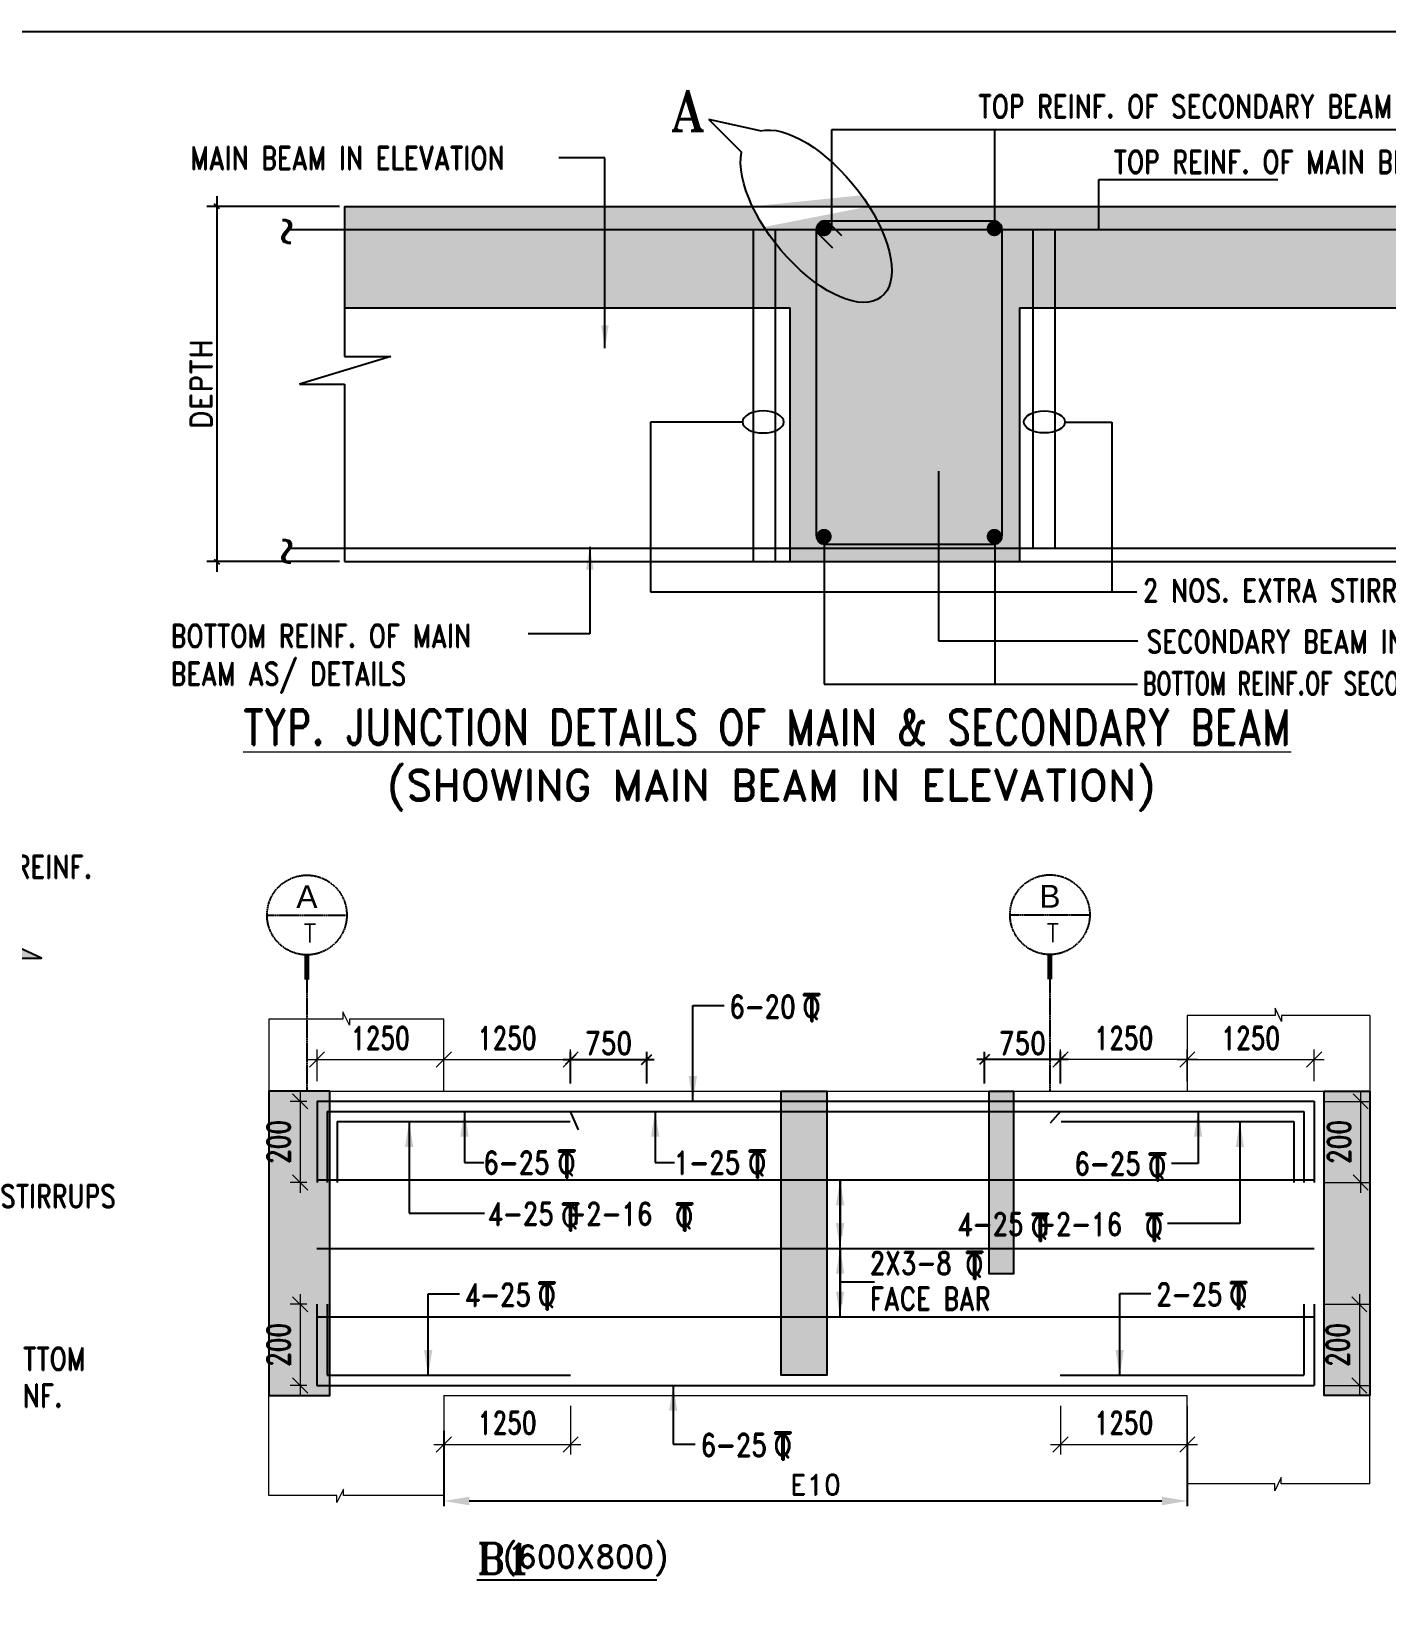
# Model space of a CAD drawing. Header units: millimetres. Extents: x 2061841 to 105821645, y -77612 to 48520811.
# Drawn here: x 2689691 to 2703045, y 43645 to 59297 of the extents above; entities that cross this region are included whole.
import ezdxf
from ezdxf.enums import TextEntityAlignment as Align

# ---------------------------------------------------------------- set-up
doc = ezdxf.new("R2010")
doc.units = ezdxf.units.MM
doc.header["$LTSCALE"] = 10
doc.header["$MEASUREMENT"] = 0
for name, pattern in [('AUDIT_I_161129175419-4', [0]), ('AUDIT_I_161129175419-5', [0]), ('BASEMENT COLUMN SETTING OUT-PART 2_R4$0$CENTER', [2, 1.25, -0.25, 0.25, -0.25]), ('CENTER', [2, 1.25, -0.25, 0.25, -0.25])]:
    doc.linetypes.add(name, pattern=pattern)
for name, color, linetype in [('A-Grid-Tower', 8, 'CENTER'), ('BASEMENT COLUMN SETTING OUT-PART 2_R4$0$A-GRID-MAIN', 2, 'BASEMENT COLUMN SETTING OUT-PART 2_R4$0$CENTER'), ('BEAM', 4, 'Continuous'), ('BEAM HATCH', 252, 'Continuous'), ('BORDER', 5, 'Continuous'), ('DIM', 8, 'Continuous'), ('DIM1', 3, 'Continuous'), ('HATCH', 33, 'Continuous'), ('LEADER', 3, 'Continuous'), ('REIN', 1, 'Continuous'), ('reinf', 1, 'Continuous'), ('SHEET', 7, 'Continuous'), ('VIN_BEAM', 4, 'Continuous')]:
    doc.layers.add(name, color=color, linetype=linetype)
for name, color, linetype, lineweight in [('GEN-LEDAR', 3, 'Continuous', 0), ('SHADE', 252, 'Continuous', 18), ('TEXT', 2, 'Continuous', 25), ('TEXT 3', 1, 'Continuous', 18), ('VIN_SLAB DIMENSION', 3, 'Continuous', 13)]:
    doc.layers.add(name, color=color, linetype=linetype, lineweight=lineweight)
doc.styles.add('200', font='romand.shx', dxfattribs={"width": 0.8, "height": 225})
doc.styles.add('BASEMENT COLUMN SETTING OUT-PART 2_R4$0$MAS-TXTL', font='arial.ttf', dxfattribs={"height": 200})
doc.styles.add('BASEMENT COLUMN SETTING OUT-PART 2_R4$0$MAS-TXTS', font='romans.shx', dxfattribs={"width": 0.8, "height": 180})
doc.styles.add('GRID', font='romand.shx')
doc.styles.add('MAH', font='romand.shx', dxfattribs={"height": 210})
doc.styles.add('PK', font='romand.shx', dxfattribs={"width": 0.7, "height": 225})
doc.styles.add('PRP 100', font='romand.shx', dxfattribs={"width": 0.75})
doc.styles.add('RD', font='romand.shx', dxfattribs={"width": 0.9, "height": 225})
doc.styles.add('ROMAND', font='romand', dxfattribs={"height": 200})
doc.styles.add('RT', font='romant.shx', dxfattribs={"height": 250})
doc.dimstyles.new('dim', dxfattribs={"dimtxt": 225, "dimasz": 150, "dimexe": 100, "dimexo": 100, "dimgap": 100, "dimtad": 1, "dimdec": 0, "dimlfac": -1, "dimrnd": 5, "dimdsep": 46, "dimtxsty": 'PRP 100', "dimblk": 'OBLIQUE', "dimcen": 1.5, "dimdle": 100, "dimclrd": 3, "dimclre": 3, "dimclrt": 2, "dimadec": 0, "dimazin": 0, "dimtfac": 1, "dimtdec": 0, "dimtix": 1, "dimtmove": 0, "dimatfit": 3, "dimldrblk": 'OBLIQUE', "dimfxl": 200, "dimlwd": -1, "dimlwe": -1, "dimarcsym": 0})
doc.dimstyles.new('GR', dxfattribs={"dimtxt": 225, "dimasz": 100, "dimexe": 50, "dimexo": 50, "dimgap": 40, "dimtad": 1, "dimdec": 0, "dimzin": 0, "dimdsep": 46, "dimtxsty": 'RD', "dimblk1": 'OBLIQUE', "dimblk2": 'OBLIQUE', "dimsah": 1, "dimcen": 0, "dimdle": 100, "dimclrd": 3, "dimclre": 3, "dimclrt": 2, "dimadec": 0, "dimazin": 0, "dimtfac": 1, "dimtdec": 0, "dimtix": 1, "dimtmove": 0, "dimatfit": 3, "dimfxl": 1, "dimtolj": 1, "dimtzin": 0, "dimarcsym": 0})
doc.dimstyles.new('GR1', dxfattribs={"dimtxt": 225, "dimasz": 125, "dimexe": 125, "dimexo": 100, "dimgap": 50, "dimtad": 1, "dimdec": 0, "dimzin": 3, "dimdsep": 46, "dimtxsty": '200', "dimblk1": 'OBLIQUE', "dimblk2": 'OBLIQUE', "dimsah": 1, "dimcen": 0.0625, "dimdle": 125, "dimclrd": 3, "dimclre": 3, "dimclrt": 2, "dimadec": 0, "dimazin": 0, "dimtfac": 1, "dimtdec": 0, "dimtix": 1, "dimtmove": 0, "dimatfit": 3, "dimfxl": 1, "dimtolj": 1, "dimtzin": 0, "dimarcsym": 0})
doc.dimstyles.new('GR2', dxfattribs={"dimtxt": 225, "dimasz": 100, "dimexe": 75, "dimexo": 75, "dimgap": 50, "dimtad": 1, "dimdec": 0, "dimdsep": 46, "dimtxsty": '200', "dimblk1": 'OBLIQUE', "dimblk2": 'OBLIQUE', "dimsah": 1, "dimcen": 50, "dimdle": 75, "dimclrd": 3, "dimclre": 3, "dimclrt": 2, "dimadec": 0, "dimazin": 0, "dimtfac": 1, "dimtdec": 0, "dimtix": 1, "dimtmove": 0, "dimatfit": 3, "dimldrblk": 'OBLIQUE', "dimfxl": 1, "dimtolj": 1, "dimtzin": 0, "dimarcsym": 0})
doc.dimstyles.new('GRID', dxfattribs={"dimtxt": 300, "dimasz": 75, "dimexe": 50, "dimexo": 50, "dimgap": 60, "dimtad": 1, "dimdec": 0, "dimdsep": 46, "dimtxsty": 'GRID', "dimblk1": 'OBLIQUE', "dimblk2": 'OBLIQUE', "dimsah": 1, "dimcen": 2.5, "dimdle": 50, "dimclrd": 3, "dimclre": 3, "dimclrt": 2, "dimadec": 0, "dimazin": 0, "dimtfac": 1, "dimtdec": 0, "dimtmove": 0, "dimatfit": 3, "dimldrblk": 'OBLIQUE', "dimfxl": 1, "dimarcsym": 0})
doc.dimstyles.new('MA', dxfattribs={"dimtxt": 210, "dimasz": 50, "dimexe": 100, "dimexo": 50, "dimgap": 50, "dimtad": 1, "dimdec": 0, "dimzin": 0, "dimdsep": 46, "dimtxsty": 'MAH', "dimblk1": 'OBLIQUE', "dimblk2": 'OBLIQUE', "dimsah": 1, "dimcen": 0.09, "dimdle": 100, "dimclrd": 3, "dimclre": 3, "dimclrt": 2, "dimadec": 0, "dimazin": 0, "dimtfac": 1, "dimtdec": 0, "dimtix": 1, "dimtofl": 0, "dimtmove": 0, "dimatfit": 3, "dimldrblk": 'OBLIQUE', "dimfxl": 1, "dimtolj": 1, "dimtzin": 0, "dimarcsym": 0})

# ---------------------------------------------------------------- blocks, each defined once
blk = doc.blocks.new('*D2245')
at = {"layer": 'Defpoints', "color": 0, "linetype": 'Continuous', "ltscale": 20, "transparency": 16777216}
for p in [(2693754, 45562, 0), (2701084, 45424, 0), (2701084, 44820)]:
    blk.add_point(p, dxfattribs=at)
at = {"layer": 'DIM1', "color": 3, "linetype": 'Continuous', "lineweight": -2, "ltscale": 20, "transparency": 16777216}
for p, q in [((2693754, 45512), (2693754, 44770)), ((2701084, 45374), (2701084, 44770)), ((2694004, 44820), (2700834, 44820))]:
    blk.add_line(p, q, dxfattribs=at)
at = {"layer": 'DIM1', "color": 3, "linetype": 'Continuous', "ltscale": 20, "transparency": 16777216}
for points in [[(2694004, 44862), (2694004, 44778), (2693754, 44820)], [(2700834, 44862), (2700834, 44778), (2701084, 44820)]]:
    blk.add_solid(points, dxfattribs=at)
at = {"layer": 'DIM1', "color": 2, "linetype": 'Continuous', "ltscale": 20, "transparency": 16777216, "insert": (2697419, 44980), "char_height": 200, "attachment_point": 5, "style": 'GRID'}
blk.add_mtext('E10', dxfattribs=at)
blk = doc.blocks.new('_Oblique')
at = {"color": 0, "linetype": 'ByBlock', "lineweight": -2}
blk.add_line((-0.5, -0.5), (0.5, 0.5), dxfattribs=at)
blk = doc.blocks.new('*D2246')
at = {"layer": 'Defpoints', "color": 0, "transparency": 16777216}
for p in [(2695004, 49170), (2693754, 48858), (2695004, 48858)]:
    blk.add_point(p, dxfattribs=at)
at = {"layer": 'VIN_SLAB DIMENSION', "color": 3, "transparency": 16777216}
for p, q in [((2693654, 49170), (2695104, 49170)), ((2693754, 48958), (2693754, 49270)), ((2695004, 48958), (2695004, 49270))]:
    blk.add_line(p, q, dxfattribs=at)
at = {"layer": 'VIN_SLAB DIMENSION', "color": 3, "transparency": 16777216, "xscale": 150, "yscale": 150, "zscale": 150, "rotation": 180}
blk.add_blockref('_Oblique', (2693754, 49170), dxfattribs=at)
at = {"layer": 'VIN_SLAB DIMENSION', "color": 3, "transparency": 16777216, "xscale": 150, "yscale": 150, "zscale": 150}
blk.add_blockref('_Oblique', (2695004, 49170), dxfattribs=at)
at = {"layer": 'VIN_SLAB DIMENSION', "color": 2, "transparency": 16777216, "insert": (2694379, 49382), "char_height": 225, "attachment_point": 5, "style": 'PRP 100'}
blk.add_mtext('1250', dxfattribs=at)
blk = doc.blocks.new('OBLIQUE')
blk = doc.blocks.new('A$C33BE299A')
at = {"layer": 'SHEET', "color": 4, "style": 'ROMAND'}
for s, height, p in [('T', 170, (-16.2, 0)), ('Q', 125, (-14.4, 26.9))]:
    blk.add_text(s, height=height, dxfattribs=at).set_placement(p)
blk = doc.blocks.new('*D2162')
at = {"layer": 'Defpoints', "color": 0, "transparency": 16777216}
for p in [(2692504, 48758, 52), (2692338, 47958), (2692504, 47958, 51)]:
    blk.add_point(p, dxfattribs=at)
at = {"layer": 'VIN_SLAB DIMENSION', "color": 3, "transparency": 16777216}
for p, q in [((2692338, 48858), (2692338, 47858)), ((2692404, 48758), (2692238, 48758)), ((2692404, 47958), (2692238, 47958))]:
    blk.add_line(p, q, dxfattribs=at)
at = {"layer": 'VIN_SLAB DIMENSION', "color": 3, "transparency": 16777216, "xscale": 150, "yscale": 150, "zscale": 150}
for p, rotation in [((2692338, 48758), 90), ((2692338, 47958), 270)]:
    blk.add_blockref('_Oblique', p, dxfattribs=dict(at, rotation=rotation))
at = {"layer": 'VIN_SLAB DIMENSION', "color": 2, "transparency": 16777216, "insert": (2692125, 48358), "char_height": 225, "attachment_point": 5, "rotation": 90, "style": 'PRP 100'}
blk.add_mtext('200', dxfattribs=at)
blk = doc.blocks.new('*D2163')
at = {"layer": 'Defpoints', "color": 0, "transparency": 16777216}
for p in [(2692504, 46758, 52), (2692338, 45958), (2692504, 45958, 51)]:
    blk.add_point(p, dxfattribs=at)
at = {"layer": 'VIN_SLAB DIMENSION', "color": 3, "transparency": 16777216}
for p, q in [((2692338, 46858), (2692338, 45858)), ((2692404, 46758), (2692238, 46758)), ((2692404, 45958), (2692238, 45958))]:
    blk.add_line(p, q, dxfattribs=at)
at = {"layer": 'VIN_SLAB DIMENSION', "color": 3, "transparency": 16777216, "xscale": 150, "yscale": 150, "zscale": 150}
for p, rotation in [((2692338, 46758), 90), ((2692338, 45958), 270)]:
    blk.add_blockref('_Oblique', p, dxfattribs=dict(at, rotation=rotation))
at = {"layer": 'VIN_SLAB DIMENSION', "color": 2, "transparency": 16777216, "insert": (2692125, 46358), "char_height": 225, "attachment_point": 5, "rotation": 90, "style": 'PRP 100'}
blk.add_mtext('200', dxfattribs=at)
blk = doc.blocks.new('*D2164')
at = {"layer": 'Defpoints', "color": 0, "transparency": 16777216}
for p in [(2702333, 48758, 52), (2702333, 47958, 51), (2702793, 47958)]:
    blk.add_point(p, dxfattribs=at)
at = {"layer": 'VIN_SLAB DIMENSION', "color": 3, "transparency": 16777216}
for p, q in [((2702793, 48858), (2702793, 47858)), ((2702433, 48758), (2702893, 48758)), ((2702433, 47958), (2702893, 47958))]:
    blk.add_line(p, q, dxfattribs=at)
at = {"layer": 'VIN_SLAB DIMENSION', "color": 3, "transparency": 16777216, "xscale": 150, "yscale": 150, "zscale": 150}
for p, rotation in [((2702793, 48758), 90), ((2702793, 47958), 270)]:
    blk.add_blockref('_Oblique', p, dxfattribs=dict(at, rotation=rotation))
at = {"layer": 'VIN_SLAB DIMENSION', "color": 2, "transparency": 16777216, "insert": (2702580, 48358), "char_height": 225, "attachment_point": 5, "rotation": 90, "style": 'PRP 100'}
blk.add_mtext('200', dxfattribs=at)
blk = doc.blocks.new('*D2165')
at = {"layer": 'Defpoints', "color": 0, "transparency": 16777216}
for p in [(2702333, 46758, 52), (2702333, 45958, 51), (2702780, 45958)]:
    blk.add_point(p, dxfattribs=at)
at = {"layer": 'VIN_SLAB DIMENSION', "color": 3, "transparency": 16777216}
for p, q in [((2702780, 46858), (2702780, 45858)), ((2702433, 46758), (2702880, 46758)), ((2702433, 45958), (2702880, 45958))]:
    blk.add_line(p, q, dxfattribs=at)
at = {"layer": 'VIN_SLAB DIMENSION', "color": 3, "transparency": 16777216, "xscale": 150, "yscale": 150, "zscale": 150}
for p, rotation in [((2702780, 46758), 90), ((2702780, 45958), 270)]:
    blk.add_blockref('_Oblique', p, dxfattribs=dict(at, rotation=rotation))
at = {"layer": 'VIN_SLAB DIMENSION', "color": 2, "transparency": 16777216, "insert": (2702567, 46358), "char_height": 225, "attachment_point": 5, "rotation": 90, "style": 'PRP 100'}
blk.add_mtext('200', dxfattribs=at)
blk = doc.blocks.new('*D2166')
at = {"layer": 'BEAM', "color": 3, "lineweight": -2, "transparency": 16777216}
for p, q in [((2694929, 49170), (2695829, 49170)), ((2695004, 48933), (2695004, 49245)), ((2695754, 48933), (2695754, 49245))]:
    blk.add_line(p, q, dxfattribs=at)
at = {"layer": 'Defpoints', "color": 0, "transparency": 16777216}
for p in [(2695754, 49170), (2695004, 48858, 52), (2695754, 48858, 52)]:
    blk.add_point(p, dxfattribs=at)
at = {"layer": 'BEAM', "color": 3, "lineweight": -2, "transparency": 16777216, "xscale": 100, "yscale": 100, "zscale": 100, "rotation": 180}
blk.add_blockref('_Oblique', (2695004, 49170), dxfattribs=at)
at = {"layer": 'BEAM', "color": 3, "lineweight": -2, "transparency": 16777216, "xscale": 100, "yscale": 100, "zscale": 100}
blk.add_blockref('_Oblique', (2695754, 49170), dxfattribs=at)
at = {"layer": 'BEAM', "color": 2, "transparency": 16777216, "insert": (2695379, 49332), "char_height": 225, "attachment_point": 5, "style": '200'}
blk.add_mtext('\\A1;750', dxfattribs=at)
blk = doc.blocks.new('*D2167')
at = {"layer": 'Defpoints', "color": 0, "transparency": 16777216}
for p in [(2699834, 49170), (2699834, 48858), (2701084, 48858)]:
    blk.add_point(p, dxfattribs=at)
at = {"layer": 'VIN_SLAB DIMENSION', "color": 3, "transparency": 16777216}
for p, q in [((2701184, 49170), (2699734, 49170)), ((2699834, 48958), (2699834, 49270)), ((2701084, 48958), (2701084, 49270))]:
    blk.add_line(p, q, dxfattribs=at)
at = {"layer": 'VIN_SLAB DIMENSION', "color": 3, "transparency": 16777216, "xscale": 150, "yscale": 150, "zscale": 150, "rotation": 180}
blk.add_blockref('_Oblique', (2699834, 49170), dxfattribs=at)
at = {"layer": 'VIN_SLAB DIMENSION', "color": 3, "transparency": 16777216, "xscale": 150, "yscale": 150, "zscale": 150}
blk.add_blockref('_Oblique', (2701084, 49170), dxfattribs=at)
at = {"layer": 'VIN_SLAB DIMENSION', "color": 2, "transparency": 16777216, "insert": (2700459, 49382), "char_height": 225, "attachment_point": 5, "style": 'PRP 100'}
blk.add_mtext('1250', dxfattribs=at)
blk = doc.blocks.new('*D2168')
at = {"layer": 'BEAM', "color": 3, "lineweight": -2, "transparency": 16777216}
for p, q in [((2699909, 49170), (2699009, 49170)), ((2699084, 48933), (2699084, 49245)), ((2699834, 48933), (2699834, 49245))]:
    blk.add_line(p, q, dxfattribs=at)
at = {"layer": 'Defpoints', "color": 0, "transparency": 16777216}
for p in [(2699084, 49170), (2699084, 48858, 52), (2699834, 48858, 52)]:
    blk.add_point(p, dxfattribs=at)
at = {"layer": 'BEAM', "color": 3, "lineweight": -2, "transparency": 16777216, "xscale": 100, "yscale": 100, "zscale": 100, "rotation": 180}
blk.add_blockref('_Oblique', (2699084, 49170), dxfattribs=at)
at = {"layer": 'BEAM', "color": 3, "lineweight": -2, "transparency": 16777216, "xscale": 100, "yscale": 100, "zscale": 100}
blk.add_blockref('_Oblique', (2699834, 49170), dxfattribs=at)
at = {"layer": 'BEAM', "color": 2, "transparency": 16777216, "insert": (2699459, 49332), "char_height": 225, "attachment_point": 5, "style": '200'}
blk.add_mtext('\\A1;750', dxfattribs=at)
blk = doc.blocks.new('*D2169')
at = {"layer": 'Defpoints', "color": 0, "transparency": 16777216}
for p in [(2693754, 45858), (2695004, 45858), (2695004, 45377)]:
    blk.add_point(p, dxfattribs=at)
at = {"layer": 'VIN_SLAB DIMENSION', "color": 3, "transparency": 16777216}
for p, q in [((2693754, 45758), (2693754, 45277)), ((2695004, 45758), (2695004, 45277)), ((2693654, 45377), (2695104, 45377))]:
    blk.add_line(p, q, dxfattribs=at)
at = {"layer": 'VIN_SLAB DIMENSION', "color": 3, "transparency": 16777216, "xscale": 150, "yscale": 150, "zscale": 150, "rotation": 180}
blk.add_blockref('_Oblique', (2693754, 45377), dxfattribs=at)
at = {"layer": 'VIN_SLAB DIMENSION', "color": 3, "transparency": 16777216, "xscale": 150, "yscale": 150, "zscale": 150}
blk.add_blockref('_Oblique', (2695004, 45377), dxfattribs=at)
at = {"layer": 'VIN_SLAB DIMENSION', "color": 2, "transparency": 16777216, "insert": (2694379, 45590), "char_height": 225, "attachment_point": 5, "style": 'PRP 100'}
blk.add_mtext('1250', dxfattribs=at)
blk = doc.blocks.new('*D2170')
at = {"layer": 'Defpoints', "color": 0, "transparency": 16777216}
for p in [(2699834, 45858), (2701084, 45858), (2701084, 45377)]:
    blk.add_point(p, dxfattribs=at)
at = {"layer": 'VIN_SLAB DIMENSION', "color": 3, "transparency": 16777216}
for p, q in [((2699834, 45758), (2699834, 45277)), ((2701084, 45758), (2701084, 45277)), ((2699734, 45377), (2701184, 45377))]:
    blk.add_line(p, q, dxfattribs=at)
at = {"layer": 'VIN_SLAB DIMENSION', "color": 3, "transparency": 16777216, "xscale": 150, "yscale": 150, "zscale": 150, "rotation": 180}
blk.add_blockref('_Oblique', (2699834, 45377), dxfattribs=at)
at = {"layer": 'VIN_SLAB DIMENSION', "color": 3, "transparency": 16777216, "xscale": 150, "yscale": 150, "zscale": 150}
blk.add_blockref('_Oblique', (2701084, 45377), dxfattribs=at)
at = {"layer": 'VIN_SLAB DIMENSION', "color": 2, "transparency": 16777216, "insert": (2700459, 45590), "char_height": 225, "attachment_point": 5, "style": 'PRP 100'}
blk.add_mtext('1250', dxfattribs=at)
blk = doc.blocks.new('*D2088')
at = {"layer": 'Defpoints', "color": 0, "transparency": 16777216}
for p in [(2693754, 49170), (2692504, 48858), (2693754, 48858)]:
    blk.add_point(p, dxfattribs=at)
at = {"layer": 'VIN_SLAB DIMENSION', "color": 3, "transparency": 16777216}
for p, q in [((2692404, 49170), (2693854, 49170)), ((2692504, 48958), (2692504, 49270)), ((2693754, 48958), (2693754, 49270))]:
    blk.add_line(p, q, dxfattribs=at)
at = {"layer": 'VIN_SLAB DIMENSION', "color": 3, "transparency": 16777216, "xscale": 150, "yscale": 150, "zscale": 150, "rotation": 180}
blk.add_blockref('_Oblique', (2692504, 49170), dxfattribs=at)
at = {"layer": 'VIN_SLAB DIMENSION', "color": 3, "transparency": 16777216, "xscale": 150, "yscale": 150, "zscale": 150}
blk.add_blockref('_Oblique', (2693754, 49170), dxfattribs=at)
at = {"layer": 'VIN_SLAB DIMENSION', "color": 2, "transparency": 16777216, "insert": (2693129, 49382), "char_height": 225, "attachment_point": 5, "style": 'PRP 100'}
blk.add_mtext('1250', dxfattribs=at)
blk = doc.blocks.new('*D2089')
at = {"layer": 'Defpoints', "color": 0, "transparency": 16777216}
for p in [(2702334, 49170), (2701084, 48858), (2702334, 48858)]:
    blk.add_point(p, dxfattribs=at)
at = {"layer": 'VIN_SLAB DIMENSION', "color": 3, "transparency": 16777216}
for p, q in [((2700984, 49170), (2702434, 49170)), ((2701084, 48958), (2701084, 49270)), ((2702334, 48958), (2702334, 49270))]:
    blk.add_line(p, q, dxfattribs=at)
at = {"layer": 'VIN_SLAB DIMENSION', "color": 3, "transparency": 16777216, "xscale": 150, "yscale": 150, "zscale": 150, "rotation": 180}
blk.add_blockref('_Oblique', (2701084, 49170), dxfattribs=at)
at = {"layer": 'VIN_SLAB DIMENSION', "color": 3, "transparency": 16777216, "xscale": 150, "yscale": 150, "zscale": 150}
blk.add_blockref('_Oblique', (2702334, 49170), dxfattribs=at)
at = {"layer": 'VIN_SLAB DIMENSION', "color": 2, "transparency": 16777216, "insert": (2701709, 49382), "char_height": 225, "attachment_point": 5, "style": 'PRP 100'}
blk.add_mtext('1250', dxfattribs=at)
blk = doc.blocks.new('*D2010')
at = {"layer": 'Defpoints', "color": 0, "linetype": 'AUDIT_I_161129175419-5', "transparency": 16777216}
for p in [(2692776, 57577), (2691516, 54077), (2692776, 54077)]:
    blk.add_point(p, dxfattribs=at)
at = {"layer": 'DIM', "color": 3, "linetype": 'AUDIT_I_161129175419-5', "lineweight": -2, "transparency": 16777216}
for p, q in [((2691516, 57677), (2691516, 53977)), ((2692726, 57577), (2691416, 57577)), ((2692726, 54077), (2691416, 54077))]:
    blk.add_line(p, q, dxfattribs=at)
at = {"layer": 'DIM', "color": 3, "linetype": 'AUDIT_I_161129175419-5', "lineweight": -2, "transparency": 16777216, "xscale": 50, "yscale": 50, "zscale": 50}
for p, rotation in [((2691516, 57577), 90), ((2691516, 54077), 270)]:
    blk.add_blockref('_Oblique', p, dxfattribs=dict(at, rotation=rotation))
at = {"layer": 'DIM', "color": 2, "linetype": 'AUDIT_I_161129175419-5', "transparency": 16777216, "insert": (2691361, 55827), "char_height": 210, "attachment_point": 5, "rotation": 90, "style": 'MAH'}
blk.add_mtext('\\A1;DEPTH', dxfattribs=at)
blk = doc.blocks.new('BASEMENT COLUMN SETTING OUT-PART 2_R4$0$GRID TARGET1')
blk.add_wipeout([(393, -655), (392, -641), (392, -628), (390, -614), (389, -600), (387, -587), (384, -573), (381, -560), (377, -547), (373, -534), (369, -521), (364, -508), (359, -495), (353, -483), (347, -471), (340, -459), (333, -447), (325, -435), (318, -424), (309, -413), (301, -403), (292, -392), (282, -382), (273, -373), (263, -363), (252, -354), (242, -346), (231, -337), (220, -330), (208, -322), (196, -315), (184, -308), (172, -302), (160, -296), (147, -291), (134, -286), (121, -282), (108, -278), (95, -274), (82, -271), (68, -268), (55, -266), (41, -265), (27, -263), (14, -263), (0, -262), (-14, -263), (-27, -263), (-41, -265), (-55, -266), (-68, -268), (-82, -271), (-95, -274), (-108, -278), (-121, -282), (-134, -286), (-147, -291), (-160, -296), (-172, -302), (-184, -308), (-196, -315), (-208, -322), (-220, -330), (-231, -337), (-242, -346), (-252, -354), (-263, -363), (-273, -373), (-282, -382), (-292, -392), (-301, -403), (-309, -413), (-318, -424), (-325, -435), (-333, -447), (-340, -459), (-347, -471), (-353, -483), (-359, -495), (-364, -508), (-369, -521), (-373, -534), (-377, -547), (-381, -560), (-384, -573), (-387, -587), (-389, -600), (-390, -614), (-392, -628), (-392, -641), (-393, -655), (-392, -669), (-392, -682), (-390, -696), (-389, -710), (-387, -723), (-384, -737), (-381, -750), (-377, -763), (-373, -776), (-369, -789), (-364, -802), (-359, -815), (-353, -827), (-347, -839), (-340, -851), (-333, -863), (-325, -875), (-318, -886), (-309, -897), (-301, -907), (-292, -918), (-282, -928), (-273, -937), (-263, -947), (-252, -956), (-242, -964), (-231, -973), (-220, -981), (-208, -988), (-196, -995), (-184, -1002), (-172, -1008), (-160, -1014), (-147, -1019), (-134, -1024), (-121, -1028), (-108, -1032), (-95, -1036), (-82, -1039), (-68, -1042), (-55, -1044), (-41, -1046), (-27, -1047), (-14, -1047), (0, -1048), (14, -1047), (27, -1047), (41, -1046), (55, -1044), (68, -1042), (82, -1039), (95, -1036), (108, -1032), (121, -1028), (134, -1024), (147, -1019), (160, -1014), (172, -1008), (184, -1002), (196, -995), (208, -988), (220, -981), (231, -973), (242, -964), (252, -956), (263, -947), (273, -937), (282, -928), (292, -918), (301, -907), (309, -897), (318, -886), (325, -875), (333, -863), (340, -851), (347, -839), (353, -827), (359, -815), (364, -802), (369, -789), (373, -776), (377, -763), (381, -750), (384, -737), (387, -723), (389, -710), (390, -696), (392, -682), (392, -669)])
blk.add_line((-393, -655), (393, -655))
at = {"const_width": 48.8}
blk.add_lwpolyline([(0, -1048), (0, -1292)], dxfattribs=at)
blk.add_circle((0, -655), 393)
for tag, height, style, p in [('AS', 225, 'BASEMENT COLUMN SETTING OUT-PART 2_R4$0$MAS-TXTL', (0, -586)), ('REF', 180, 'BASEMENT COLUMN SETTING OUT-PART 2_R4$0$MAS-TXTS', (29, -925))]:
    blk.add_attdef(tag, text='', height=height, dxfattribs=dict(style=style)).set_placement(p, align=Align.CENTER)

msp = doc.modelspace()

# ---------------------------------------------------------------- hatches: boundary and pattern name
at = {"layer": 'BEAM HATCH', "linetype": 'AUDIT_I_161129175419-5'}
h = msp.add_hatch(color=252, dxfattribs=at)
edge = h.paths.add_edge_path()
edge.add_line((2699429.2, 56576.6), (2704384.6, 56576.6))
edge.add_line((2704384.6, 56576.6), (2704384.6, 57576.6))
edge.add_line((2704384.6, 57576.6), (2697945.8, 57576.6))
edge.add_ellipse((2697424.6, 57480), major_axis=(-645.6, 793.7), ratio=0.4694482, start_angle=62.57001, end_angle=255.62807, ccw=False)
edge.add_line((2696796.4, 57576.6), (2692775.9, 57576.6))
edge.add_line((2692775.9, 57576.6), (2692775.9, 56576.6))
edge.add_line((2692775.9, 56576.6), (2697168.6, 56576.6))
edge.add_line((2697168.6, 56576.6), (2697168.6, 54076.6))
edge.add_line((2697168.6, 54076.6), (2699429.2, 54076.6))
edge.add_line((2699429.2, 54076.6), (2699429.2, 56576.6))
edge = h.paths.add_edge_path(flags=17)
edge.add_ellipse((2697424.6, 57480), major_axis=(-645.6, 793.7), ratio=0.4694482, start_angle=62.57001, end_angle=255.62807)
edge.add_line((2697945.8, 57576.6), (2696796.4, 57576.6))
at = {"layer": 'BEAM HATCH'}
for points in [[(2692629.5, 48858.3), (2692029.2, 48858.3), (2692029.2, 45858.3), (2692629.5, 45858.3)], [(2697079.1, 48858.3), (2697529.2, 48858.3), (2697529.2, 46058.3), (2697079.1, 46058.3)], [(2699129.7, 48858.3), (2699369.7, 48858.3), (2699369.7, 47058.3), (2699129.7, 47058.3)], [(2702434.2, 48858.3), (2702884.2, 48858.3), (2702884.2, 45858.3), (2702434.2, 45858.3)]]:
    msp.add_hatch(color=252, dxfattribs=at).paths.add_polyline_path(points)
at = {"layer": 'SHADE', "linetype": 'Continuous'}
h = msp.add_hatch(color=256, dxfattribs=at)
h.dxf.hatch_style = 1
h.paths.add_polyline_path([(2689579.3, 50656.7), (2683980.9, 50656.7), (2683980.9, 50340.2), (2684141.8, 50340.2), (2683774.1, 50169.7), (2683980.9, 50169.7), (2683980.9, 49906.7), (2684764.9, 49906.7), (2684764.9, 46688.6), (2688781.3, 46688.6), (2688781.3, 49906.7), (2689579.3, 49906.7), (2689579.3, 50169.7), (2689786.1, 50169.7), (2689418.4, 50340.2), (2689579.3, 50340.2), (2689579.3, 50656.7)])

# ---------------------------------------------------------------- linework, layer by layer
at = {"layer": 'A-Grid-Tower', "color": 6}
for p, q in [((2692404.2, 49957.1, 51.6), (2692404.2, 48858.3, 49.8)), ((2699729.2, 49960.4, 51.6), (2699729.2, 48858.3, 51.6))]:
    msp.add_line(p, q, dxfattribs=at)
at = {"layer": 'BEAM', "linetype": 'AUDIT_I_161129175419-5', "ltscale": 800}
for p, q in [((2692775.9, 57576.6), (2704384.6, 57576.6)), ((2692775.9, 57576.6), (2692775.9, 56096.5)), ((2692775.9, 56576.6), (2697168.6, 56576.6)), ((2697168.6, 54076.6), (2697168.6, 56576.6)), ((2699429.2, 56576.6), (2699429.2, 54076.6)), ((2699429.2, 56576.6), (2704384.6, 56576.6)), ((2693231.9, 56096.5), (2692332.4, 55825.5)), ((2692775.9, 56096.5), (2693231.9, 56096.5)), ((2692332.4, 55825.5), (2692775.9, 55825.5)), ((2692775.9, 55825.5), (2692775.9, 54076.6)), ((2692775.9, 54076.6), (2704384.6, 54076.6))]:
    msp.add_line(p, q, dxfattribs=at)
at = {"layer": 'BEAM', "lineweight": 13}
for p, q in [((2692759.3, 49639, 0), (2692759.3, 49568.4, 0)), ((2692822.4, 49507.4, 0), (2692759.3, 49639, 0)), ((2701950.5, 49675, -51.6), (2701950.5, 49604.4, -51.6)), ((2702013.7, 49543.4, -51.6), (2701950.5, 49675, -51.6)), ((2692029.2, 49568.4, 0), (2692029.2, 48858.3, 0)), ((2692759.3, 49568.4, 0), (2692029.2, 49568.4, 51.6)), ((2692822.4, 49568.4, 0), (2692822.4, 49507.4, 0)), ((2693754.2, 49568.4, 226.7), (2692822.4, 49568.4, 0)), ((2693754.2, 48858.3, 51.6), (2693754.2, 49568.4, 51.6)), ((2701084.1, 49604.4, 51.6), (2701084.1, 48858.3, 0)), ((2701950.5, 49604.4, -51.6), (2701084.1, 49604.4, 51.6)), ((2702013.7, 49604.4, -51.6), (2702013.7, 49543.4, -51.6)), ((2702884.2, 49604.4, 0), (2702013.7, 49604.4, -51.6)), ((2702884.2, 49604.4, 0), (2702884.2, 48858.3, 0)), ((2692029.2, 48858.3, 51.6), (2692029.2, 45858.3, 51.6)), ((2692029.2, 48858.3, 51.6), (2702884.2, 48858.3, 0)), ((2702434.2, 48858.3, 0), (2702434.2, 45858.3, 0)), ((2702884.2, 48858.3, 0), (2702884.2, 45858.3, 0)), ((2692029.2, 44875.4, 0), (2692029.2, 45858.3, 0)), ((2693754.2, 45858.3, 51.6), (2701084.1, 45858.3, 0)), ((2693754.2, 45858.3, 51.6), (2693754.2, 44875.4, 51.6)), ((2701084.1, 44989.3, 0), (2701084.1, 45858.3, 0)), ((2702434.2, 45858.3, 0), (2702884.2, 45858.3, 0)), ((2702884.2, 44989.3, 0), (2702884.2, 45858.3, 0)), ((2692763.6, 44936.3, 0), (2692700.5, 44804.8, 0)), ((2692763.6, 44875.4, 0), (2692763.6, 44936.3, 0)), ((2701947.1, 44989.3, -51.6), (2701084.1, 44989.3, 51.6)), ((2702010.3, 45050.2, -51.6), (2701947.1, 44918.7, -51.6)), ((2701947.1, 44918.7, -51.6), (2701947.1, 44989.3, -51.6)), ((2702010.3, 44989.3, -51.6), (2702010.3, 45050.2, -51.6)), ((2702884.2, 44989.3, 0), (2702010.3, 44989.3, -51.6)), ((2692700.5, 44875.4, 0), (2692029.2, 44875.4, 51.6)), ((2692700.5, 44804.8, 0), (2692700.5, 44875.4, 0)), ((2693754.2, 44875.4, 226.7), (2692763.6, 44875.4, 0))]:
    msp.add_line(p, q, dxfattribs=at)
at = {"layer": 'BEAM', "linetype": 'AUDIT_I_161129175419-5', "ltscale": 50}
msp.add_lwpolyline([(2689579.3, 49906.7), (2689579.3, 50169.7), (2689786.1, 50169.7), (2689418.4, 50340.2), (2689579.3, 50340.2), (2689579.3, 50656.7)], dxfattribs=at)
at = {"layer": 'BEAM', "elevation": 0}
msp.add_lwpolyline([(2702434.2, 48858.3), (2702884.2, 48858.3), (2702884.2, 45858.3), (2702434.2, 45858.3)], close=True, dxfattribs=at)
at = {"layer": 'BORDER'}
msp.add_lwpolyline([(2640307.7, -702.5), (2730307.7, -702.5), (2730307.7, 59297.5), (2640307.7, 59297.5)], close=True, dxfattribs=at)
at = {"layer": 'Defpoints', "color": 0, "linetype": 'AUDIT_I_161129175419-4'}
msp.add_point((2693007.4, 54076.6, 31.9), dxfattribs=at)
at = {"layer": 'HATCH', "color": 3, "linetype": 'AUDIT_I_161129175419-5', "ltscale": 800}
for p, q in [((2696873.8, 58320.2), (2696367.9, 58433.5)), ((2696367.9, 58433.5), (2696688.2, 58111.8)), ((2697580.2, 57338.4), (2697580.2, 58333.7)), ((2697580.2, 58333.7), (2703300.9, 58333.7)), ((2699185.9, 57301.7), (2699185.9, 58333.7)), ((2696698.7, 55450.9), (2695791.2, 55450.9)), ((2695791.2, 55450.9), (2695791.2, 53777.7)), ((2699877.7, 55450.9), (2700338.8, 55450.9)), ((2700338.8, 55450.9), (2700338.8, 53777.7)), ((2697504.8, 54343.6), (2697504.8, 52870.1)), ((2699186.1, 54380.3), (2699186.1, 52870.1)), ((2695791.2, 53777.7), (2700338.8, 53777.7)), ((2700338.8, 53777.7), (2700587.9, 53777.7)), ((2697504.8, 52870.1), (2700593.4, 52870.1))]:
    msp.add_line(p, q, dxfattribs=at)
at = {"layer": 'HATCH', "color": 3, "linetype": 'AUDIT_I_161129175419-5', "ltscale": 800, "extrusion": (0, 0, -1)}
msp.add_ellipse((2697424.6, 57480, 31.9), major_axis=(-645.6, 793.7), ratio=0.4694482, start_param=0.2159754, end_param=5.9155819, dxfattribs=at)
msp.add_ellipse((2696902, 55452.8, 31.9), major_axis=(203.3, 0), ratio=0.531257, dxfattribs=at)
at = {"layer": 'HATCH', "color": 3, "linetype": 'AUDIT_I_161129175419-5', "ltscale": 800}
msp.add_ellipse((2699674.5, 55452.8, 31.9), major_axis=(-203.3, 0), ratio=0.531257, dxfattribs=at)
at = {"layer": 'LEADER', "color": 3}
msp.add_line((2697660.8, 46978, 50.6), (2698000.4, 46978, 50.6), dxfattribs=at)
at = {"layer": 'REIN'}
for p, q in [((2692503.6, 48758.3, 51.6), (2695919.7, 48758.3, 51.6)), ((2692503.6, 48758.3, 51.6), (2692503.6, 47958.3, 51.2)), ((2695919.7, 48758.3, 51.6), (2702333.2, 48758.3, 51.6)), ((2702333.2, 48758.3, 51.6), (2702333.2, 47958.3, 51.2)), ((2692603.6, 48658.3, 51.5), (2692603.6, 47958.3, 51.2)), ((2692603.6, 48658.3, 51.6), (2695745.4, 48658.3, 51.6)), ((2692703.6, 48558.3, 51.5), (2692703.6, 47958.3, 51.2)), ((2692703.6, 48558.3, 51.5), (2694999.8, 48558.3, 51.6)), ((2694998.5, 48658.3, 51.6), (2695078.8, 48476.4, 51.6)), ((2695745.4, 48658.3, 51.6), (2702233.2, 48658.3, 51.5)), ((2699833.6, 48658.3, 12.3), (2699733.2, 48543, 12.3)), ((2699840.8, 48558.3, 0), (2702133.2, 48558.3, 49.4)), ((2702133.2, 48558.3, 51.5), (2702133.2, 47958.3, 51.2)), ((2702233.2, 48658.3, 51.5), (2702233.2, 47958.3, 51.2)), ((2692503.6, 47983.3, 51.2), (2702333.2, 47983.3, 51.2)), ((2692503.4, 47308.3, 50.9), (2702333.2, 47308.3, 50.9)), ((2692503.5, 46758.3, 50.6), (2692503.5, 45958.3, 50.2)), ((2692603.5, 46758.3, 50.6), (2692603.5, 46058.3, 50.3)), ((2702233.2, 46758.3, 50.6), (2702233.2, 46058.3, 50.3)), ((2702333.2, 46758.3, 50.6), (2702333.2, 45958.3, 50.2)), ((2692503.4, 46633.3, 50.6), (2702333.2, 46633.3, 50.6)), ((2692603.5, 46058.3, 50.2), (2695004.2, 46058.3, 50.2)), ((2699831.6, 46058.3, 50.2), (2702233.2, 46058.3, 50.2)), ((2692503.5, 45958.3, 50.2), (2702333.2, 45958.3, 50.2))]:
    msp.add_line(p, q, dxfattribs=at)
at = {"layer": 'reinf', "linetype": 'AUDIT_I_161129175419-5', "ltscale": 800}
for p, q in [((2692225.1, 57350.4), (2704930.9, 57350.4)), ((2696807, 54076.6), (2696807, 57350.4)), ((2697022.9, 54076.6), (2697022.9, 57350.4)), ((2697427.3, 54329), (2697427.3, 57353)), ((2697588.5, 57166.1), (2697430.9, 57323.6)), ((2697507.3, 57433), (2699176.8, 57433)), ((2697678.9, 57285.1), (2697531.9, 57432)), ((2699256.8, 57353), (2699256.8, 54329)), ((2699565, 54208.9), (2699565, 57350.4)), ((2699781, 54208.9), (2699781, 57350.4)), ((2692222.9, 54208.9), (2704923.6, 54208.9)), ((2697507.3, 54249), (2699176.8, 54249))]:
    msp.add_line(p, q, dxfattribs=at)
at = {"layer": 'reinf', "color": 3, "linetype": 'AUDIT_I_161129175419-5', "const_width": 75, "elevation": 31.9}
for points in [[(2697465.3, 57357.9, -1), (2697540.3, 57357.9, -1)], [(2699218.7, 57357.9, 1), (2699143.7, 57357.9, 1)], [(2697465.3, 54324.2, 1), (2697540.3, 54324.2, 1)], [(2699218.7, 54324.2, -1), (2699143.7, 54324.2, -1)]]:
    msp.add_lwpolyline(points, format="xyb", close=True, dxfattribs=at)
at = {"layer": 'reinf', "linetype": 'AUDIT_I_161129175419-5', "ltscale": 50}
for centre, start, end in [((2697507.3, 57353, 31.9), 90, 180), ((2699176.8, 57353, 31.9), 0, 90), ((2697507.3, 54329, 31.9), 180, 270), ((2699176.8, 54329, 31.9), 270, 0)]:
    msp.add_arc(centre, 80, start, end, dxfattribs=at)
at = {"layer": 'VIN_BEAM'}
for points, elevation in [([(2692629.5, 48858.3), (2692029.2, 48858.3), (2692029.2, 45858.3), (2692629.5, 45858.3)], 51.6), ([(2699129.7, 48858.3), (2699369.7, 48858.3), (2699369.7, 47058.3), (2699129.7, 47058.3)], 0)]:
    msp.add_lwpolyline(points, close=True, dxfattribs=dict(at, elevation=elevation))
msp.add_lwpolyline([(2697079.1, 48858.3), (2697529.2, 48858.3), (2697529.2, 46058.3), (2697079.1, 46058.3)], close=True, dxfattribs=at)

# ---------------------------------------------------------------- block references
at = {"layer": 'TEXT', "color": 1, "xscale": 1.600000001490116, "yscale": 1.600000001490116, "zscale": 1.600000001490116}
for p in [(2697307, 49544.8, 243709.9), (2694891.7, 48004.7, 243709.9), (2696771.1, 48004.7, 243709.9), (2700715.3, 47975.2, 243635.8), (2694928.3, 47481.6, 243687.3), (2696052.8, 47481.6, 243687.3), (2699559.4, 47379.3, 243635.8), (2700683.9, 47379.3, 243635.8), (2694697.5, 46704.9, 243708.5), (2701515.3, 46708.8, 243708.5), (2697023.8, 45225.1, 243709.9)]:
    msp.add_blockref('A$C33BE299A', p, dxfattribs=at)
at = {"layer": 'TEXT', "color": 2, "xscale": 1.600000001490116, "yscale": 1.600000001490116, "zscale": 1.600000001490116}
msp.add_blockref('A$C33BE299A', (2698913.4, 47006.2, 243708.5), dxfattribs=at)

# ---------------------------------------------------------------- texts
at = {"layer": 'TEXT', "color": 1, "linetype": 'AUDIT_I_161129175419-5', "style": 'RT'}
msp.add_text('A', height=400, dxfattribs=at).set_placement((2695987, 58322.3, 31.9))
at = {"layer": 'TEXT', "color": 2, "linetype": 'AUDIT_I_161129175419-5', "style": 'RD'}
for s, width, p in [('TOP REINF. OF SECONDARY BEAM AS/ DETAILS', 0.8, (2699024.4, 58449.5, 31.9)), ('MAIN BEAM IN ELEVATION', 0.8, (2691253.6, 57940.8, 31.9)), ('TOP REINF. OF MAIN BEAM AS/ DETAILS', 0.8, (2700357.8, 57902.1, 31.9)), ('2 NOS. EXTRA STIRRUPS (UNO)', 0.8, (2700645.2, 53678.5, 31.9)), ('BOTTOM REINF. OF MAIN', 0.8, (2691062.1, 53232.8, 31.9)), ('SECONDARY BEAM IN SECTION', 0.8, (2700682.6, 53176, 31.9)), ('BEAM AS/ DETAILS', 0.8, (2691062.1, 52859.6, 31.9)), ('BOTTOM REINF.OF SECONDARY BEAM AS /DETAILS', 0.7, (2700645.2, 52764.2, 31.9)), ('TOP REINF.', 0.8, (2688945.8, 50956.5)), ('STIRRUPS', 0.8, (2689379.6, 47710.3)), ('BOTTOM ', 0.8, (2689281.1, 46108.6)), (' REINF.', 0.8, (2689108.5, 45745.6))]:
    msp.add_text(s, height=225, dxfattribs=dict(at, width=width)).set_placement(p)
at = {"layer": 'TEXT', "color": 1, "linetype": 'AUDIT_I_161129175419-5', "style": 'RT'}
for p in [(2692329, 57180.3, 31.9), (2692329.5, 54029.5, 31.9)]:
    msp.add_text('~', height=288, rotation=90, dxfattribs=at).set_placement(p)
at = {"layer": 'TEXT', "color": 2, "style": 'PK', "width": 0.8}
for s, p in [('6-20', (2696568.1, 49578.1, 51.4)), ('6-25', (2694142.5, 48040.7, 51.6)), ('1-25', (2696021.9, 48040.7, 51.6)), ('6-25', (2699970.4, 48030.6, -22.4)), ('4-25 +2-16', (2694183.5, 47537, 29.1)), ('4-25 +2-16', (2698814.5, 47434.7, -22.4)), ('2X3-8', (2697951.7, 47050.6, 50.6)), ('4-25', (2693958.7, 46738.3, 50)), ('2-25', (2700776.5, 46742.2, 50)), ('FACE BAR', (2697955.3, 46701.6, 50.6)), ('6-25', (2696284.9, 45258.5, 51.4))]:
    msp.add_text(s, height=225, dxfattribs=at).set_placement(p)
at = {"layer": 'TEXT', "color": 1, "style": 'RT'}
msp.add_text('%%UB1      ', height=300, dxfattribs=at).set_placement((2694966.3, 44253.2, 51.6), align=Align.MIDDLE_CENTER)
at = {"layer": 'TEXT', "color": 2, "style": 'RD'}
msp.add_text('(600X800)', height=225, dxfattribs=at).set_placement((2694342.7, 44159.1, 51.6))
at = {"layer": 'TEXT 3', "linetype": 'AUDIT_I_161129175419-5', "ltscale": 30, "style": 'RD', "width": 0.8}
msp.add_text('%%uTYP. JUNCTION DETAILS OF MAIN & SECONDARY BEAM', height=350, dxfattribs=at).set_placement((2691775.9, 52270.8, 31.9))
at = {"layer": 'TEXT 3', "linetype": 'AUDIT_I_161129175419-5', "ltscale": 30, "style": 'RD'}
msp.add_text('(SHOWING MAIN BEAM IN ELEVATION)', height=300, dxfattribs=at).set_placement((2693202.8, 51724, 31.9))

# ---------------------------------------------------------------- dimensions: what is measured, and where the dimension line sits
at = {"layer": 'BEAM'}
dim = msp.add_linear_dim(base=(2695754.2, 49170), p1=(2695004.2, 48858.3, 51.6), p2=(2695754.2, 48858.3, 51.6), dimstyle='GR2', override={"dimldrblk": 'OBLIQUE'}, dxfattribs=at)
dim.commit()
dim.dimension.update_dxf_attribs({"geometry": '*D2166', "text_midpoint": (2695379.2, 49332.5)})
dim = msp.add_linear_dim(base=(2699084.1, 49170, -51.6), p1=(2699834.1, 48858.3, 0), p2=(2699084.1, 48858.3, 0), angle=180, dimstyle='GR2', override={"dimldrblk": 'OBLIQUE'}, dxfattribs=at)
dim.commit()
dim.dimension.update_dxf_attribs({"geometry": '*D2168', "text_midpoint": (2699459.1, 49332.5, -51.6)})
at = {"layer": 'DIM', "linetype": 'AUDIT_I_161129175419-5'}
dim = msp.add_linear_dim(base=(2691516.4, 54076.6, 31.9), p1=(2692775.9, 57576.6, 31.9), p2=(2692775.9, 54076.6, 31.9), angle=90, text='DEPTH', dimstyle='MA', dxfattribs=at)
dim.commit()
dim.dimension.update_dxf_attribs({"geometry": '*D2010', "text_midpoint": (2691361.4, 55826.6, 31.9)})
at = {"layer": 'DIM1', "linetype": 'Continuous', "ltscale": 20}
dim = msp.add_linear_dim(base=(2701084.1, 44820, 51.6), p1=(2693754.2, 45562.5, 51.6), p2=(2701084.1, 45423.8, 51.6), text='E10', dimstyle='GRID', override={"dimtxt": 200, "dimasz": 250, "dimsah": 0, "dimtmove": 1}, dxfattribs=at)
dim.commit()
dim.dimension.update_dxf_attribs({"geometry": '*D2245', "text_midpoint": (2697419.2, 44980, 51.6)})
at = {"layer": 'VIN_SLAB DIMENSION'}
for base, p1, p2, picture, middle in [((2693754.2, 49170, 51.6), (2692504.2, 48858.3, 51.6), (2693754.2, 48858.3, 51.6), '*D2088', (2693129.2, 49382.5, 51.6)), ((2695004.2, 49170, 51.6), (2693754.2, 48858.3, 51.6), (2695004.2, 48858.3, 51.6), '*D2246', (2694379.2, 49382.5, 51.6)), ((2702334.1, 49170, 0), (2701084.1, 48858.3, 0), (2702334.1, 48858.3, 0), '*D2089', (2701709.1, 49382.5, 0)), ((2695004.2, 45377.4, 51.6), (2693754.2, 45858.3, 51.6), (2695004.2, 45858.3, 51.6), '*D2169', (2694379.2, 45589.9, 51.6)), ((2701084.1, 45377.4, 0), (2699834.1, 45858.3, 0), (2701084.1, 45858.3, 0), '*D2170', (2700459.1, 45589.9, 0))]:
    dim = msp.add_linear_dim(base=base, p1=p1, p2=p2, dimstyle='dim', dxfattribs=at)
    dim.commit()
    dim.dimension.update_dxf_attribs({"geometry": picture, "text_midpoint": middle})
dim = msp.add_linear_dim(base=(2699834.1, 49170, 0), p1=(2701084.1, 48858.3, 0), p2=(2699834.1, 48858.3, 0), angle=180, dimstyle='dim', dxfattribs=at)
dim.commit()
dim.dimension.update_dxf_attribs({"geometry": '*D2167', "text_midpoint": (2700459.1, 49382.5, 0)})
for base, p1, p2, picture, middle in [((2692337.8, 47958.3), (2692503.6, 48758.3, 51.6), (2692503.6, 47958.3, 51.2), '*D2162', (2692125.3, 48358.3)), ((2702792.8, 47958.3), (2702333.2, 48758.3, 51.6), (2702333.2, 47958.3, 51.2), '*D2164', (2702580.3, 48358.3)), ((2692337.8, 45958.3, -1), (2692503.5, 46758.3, 50.6), (2692503.5, 45958.3, 50.2), '*D2163', (2692125.3, 46358.3, -1)), ((2702779.7, 45958.3, -1), (2702333.2, 46758.3, 50.6), (2702333.2, 45958.3, 50.2), '*D2165', (2702567.2, 46358.3, -1))]:
    dim = msp.add_linear_dim(base=base, p1=p1, p2=p2, angle=90, text='200', dimstyle='dim', dxfattribs=at)
    dim.commit()
    dim.dimension.update_dxf_attribs({"geometry": picture, "text_midpoint": middle})

# ---------------------------------------------------------------- leaders
at = {"layer": 'GEN-LEDAR', "linetype": 'AUDIT_I_161129175419-5'}
for points in [[(2695342.3, 56180.3, 31.9), (2695342.3, 58054.2, 31.9), (2694886.8, 58054.2, 31.9)], [(2700211.7, 57350.4, 31.9), (2700211.7, 57840.8, 31.9), (2701976.1, 57840.8, 31.9)], [(2698631.2, 54968.1, 31.9), (2698631.2, 53296.2, 31.9), (2700596.4, 53296.2, 31.9)], [(2695192.7, 54223.7, 31.9), (2695192.7, 53366.4, 31.9), (2694585.6, 53366.4, 31.9)]]:
    msp.add_leader(points, dimstyle='GR1', override={"dimasz": 225}, dxfattribs=at)
at = {"layer": 'LEADER', "color": 3}
for points in [[(2696209.1, 48758, 51.6), (2696209.1, 49700.8, 51.6), (2696516.5, 49700.8, 51.6)], [(2693411.9, 48558.3, 51.5), (2693411.9, 47657.4, 51.5), (2694154.2, 47657.4, 51.5)], [(2693957.7, 48658.3, 51.6), (2693957.7, 48155.5, 51.6), (2694149.7, 48155.5, 51.6)], [(2695837.2, 48658.3, 51.6), (2695837.2, 48155.5, 51.6), (2696029.1, 48155.5, 51.6)], [(2701601.8, 48558.3, 16.6), (2701601.8, 47554.8, 16.6), (2700887.5, 47554.8, 16.6)], [(2701190.8, 48658.3, 29.1), (2701190.8, 48145.4, 29.1), (2700926.9, 48145.4, 29.1)], [(2697660.8, 47983.7, 50.9), (2697660.8, 47434.3, 50.9)], [(2697660.8, 47308.3, 50.9), (2697660.8, 47983.3, 50.9)], [(2697660.8, 47308.7, 50.6), (2697660.8, 46759.3, 50.6)], [(2697660.8, 46633.3, 50.6), (2697660.8, 47308.3, 50.6)], [(2693599.6, 46058, 50.2), (2693599.6, 46860.9, 50.2), (2693907.1, 46860.9, 50.2)], [(2700417.4, 46058, 50.2), (2700417.4, 46864.8, 50.2), (2700724.9, 46864.8, 50.2)], [(2696015.3, 45958.3, 51.6), (2696015.3, 45381.1, 51.6), (2696233.3, 45381.1, 51.6)]]:
    msp.add_leader(points, dimstyle='GR', override={"dimasz": 250}, dxfattribs=at)

# ---------------------------------------------------------------- next in the draw order: block references
at = {"layer": 'BASEMENT COLUMN SETTING OUT-PART 2_R4$0$A-GRID-MAIN', "color": 240, "true_color": 0xed1f24}
for p, values in [((2692404.2, 51248.9, 51.6), {'REF': 'T', 'AS': 'A'}), ((2699729.2, 51252.2, 51.6), {'REF': 'T', 'AS': 'B'})]:
    msp.add_blockref('BASEMENT COLUMN SETTING OUT-PART 2_R4$0$GRID TARGET1', p, dxfattribs=at).add_auto_attribs(values)

doc.saveas('drawing.dxf')
